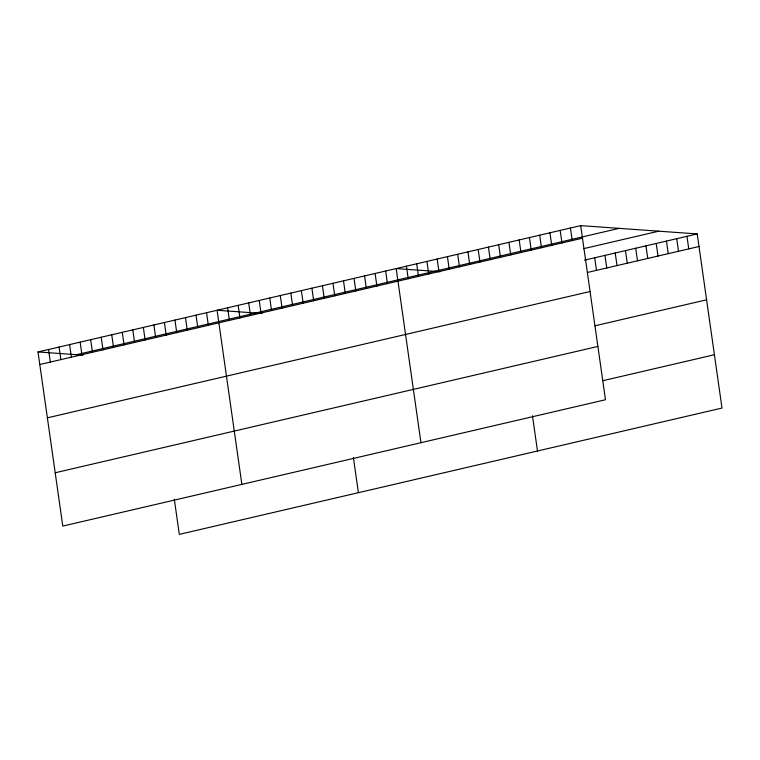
<?xml version="1.0" encoding="UTF-8"?>
<svg xmlns="http://www.w3.org/2000/svg" width="760" height="760" viewBox="0 0 760 760"><rect width="100%" height="100%" fill="white"/><g stroke="black" fill="none" stroke-linecap="round" stroke-linejoin="round"><path stroke-width="1.14" d="M580.688 225.625L605.473 399.75L62.785 526.082L38 351.947L580.688 225.625L697.214 233.918L722 408.053L179.312 534.375L174.306 499.197M76.456 354.692L619.144 228.361M39.786 364.524L582.483 238.193M583.594 248.681L658.768 231.182M584.459 260.167L697.214 233.918M587.385 272.479L699.01 246.497M47.376 417.838L590.064 291.507M594.975 325.793L706.591 299.81M55.195 472.767L597.883 346.437M602.794 380.722L714.409 354.74M440.135 271.709L396.178 268.574L420.954 442.7M262.143 313.471L217.084 310.26L241.87 484.386M38 351.947L83.059 355.158M686.964 236.312L688.76 248.881M676.713 238.697L678.509 251.266M666.463 241.082L668.258 253.659M656.212 243.466L658.008 256.044M645.962 245.851L647.757 258.428M635.711 248.244L637.507 260.813M625.461 250.629L627.256 263.197M615.211 253.013L617.006 265.591M604.96 255.398L606.746 267.976M594.709 257.783L596.495 270.36M570.437 228.009L572.232 240.578M560.186 230.394L561.982 242.972M549.936 232.778L551.731 245.356M539.686 235.163L541.471 247.741M529.435 237.557L531.221 250.126M519.184 239.941L520.971 252.51M508.934 242.326L510.72 254.904M532.475 415.815L537.481 451.003M498.683 244.71L500.469 257.288M488.433 247.095L490.219 259.673M478.183 249.48L479.969 262.058M467.932 251.873L469.718 264.442M457.681 254.258L459.467 266.827M447.431 256.642L449.217 269.22M437.18 259.027L438.966 271.605M426.93 261.411L428.716 273.99M416.68 263.805L418.465 276.374M406.429 266.19L408.215 278.758M385.643 271.026L387.429 283.603M375.108 273.476L376.894 286.055M364.572 275.927L366.358 288.505M354.036 278.378L355.822 290.956M343.501 280.839L345.297 293.408M332.966 283.29L334.761 295.858M353.39 457.501L358.397 492.689M322.43 285.741L324.226 298.309M311.894 288.192L313.69 300.77M301.368 290.643L303.154 303.221M290.833 293.094L292.619 305.672M280.298 295.545L282.084 308.123M269.762 298.005L271.548 310.574M259.226 300.456L261.012 313.025M248.691 302.908L250.477 315.476M238.155 305.358L239.951 317.937M227.62 307.809L229.416 320.387M206.549 312.712L208.344 325.29M196.023 315.162L197.809 327.74M185.487 317.623L187.273 330.191M174.952 320.074L176.738 332.642M164.416 322.525L166.202 335.094M153.881 324.976L155.667 337.554M143.345 327.427L145.132 340.005M132.81 329.878L134.596 342.456M122.275 332.329L124.07 344.907M111.739 334.79L113.534 347.358M101.203 337.24L102.999 349.809M90.677 339.691L92.463 352.26M80.142 342.142L81.928 354.72M69.606 344.594L71.392 357.172M59.071 347.044L60.857 359.623M48.535 349.495L50.321 362.073"/></g></svg>
